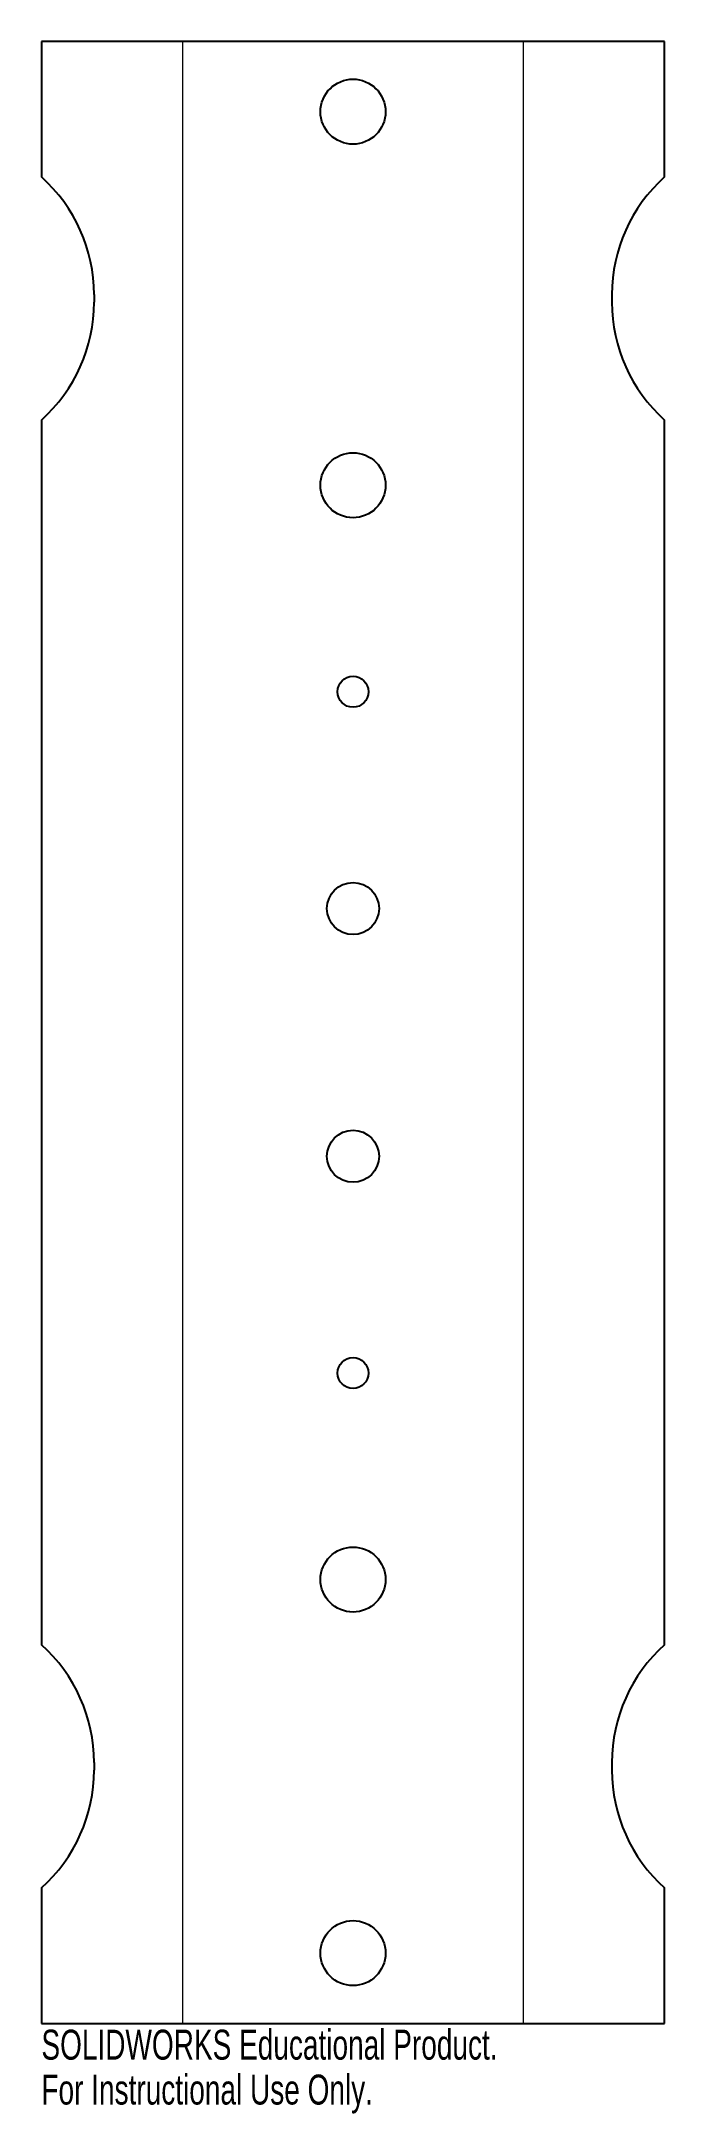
# Model space of a CAD drawing. Header units: millimetres. Extents: x -50 to 50, y -175 to 160.
import ezdxf

# ---------------------------------------------------------------- set-up
doc = ezdxf.new("R2010")
doc.units = ezdxf.units.MM
doc.styles.add('SLDTEXTSTYLE0', font='TXT', dxfattribs={"width": 0.7})

msp = doc.modelspace()

# ---------------------------------------------------------------- linework, layer by layer
at = {"color": 7, "linetype": 'Continuous', "lineweight": 25}
for p, q in [((-50.33, 160), (-50.33, 138.13)), ((50.33, 160), (-50.33, 160)), ((50.33, 138.13), (50.33, 160)), ((-41.83, 119.12), (-41.83, 117.88)), ((41.83, 119.12), (41.83, 117.88)), ((-50.33, 98.87), (-50.33, -98.87)), ((50.33, -98.87), (50.33, 98.87)), ((-41.83, -117.88), (-41.83, -119.12)), ((41.83, -117.88), (41.83, -119.12)), ((-50.33, -138.13), (-50.33, -160)), ((50.33, -160), (50.33, -138.13)), ((-50.33, -160), (50.33, -160))]:
    msp.add_line(p, q, dxfattribs=at)
at = {"color": 8, "linetype": 'Continuous', "lineweight": 0}
for p, q in [((-27.55, 160), (-27.55, -160)), ((27.55, -160), (27.55, 160))]:
    msp.add_line(p, q, dxfattribs=at)
at = {"color": 7, "linetype": 'Continuous', "lineweight": 25}
for centre, radius in [((0, 148.66), 5.25), ((0, 88.34), 5.25), ((0, 55), 2.5), ((0, 20), 4.2), ((0, -20), 4.2), ((0, -55), 2.5), ((0, -88.34), 5.25), ((0, -148.66), 5.25)]:
    msp.add_circle(centre, radius, dxfattribs=at)
for centre, start, end in [((-67.33, 119.12), 0, 48.1897), ((67.33, 119.12), 131.8103, 180), ((-67.33, 117.88), 311.8103, 0), ((67.33, 117.88), 180, 228.1897), ((-67.33, -117.88), 0, 48.1897), ((67.33, -117.88), 131.8103, 180), ((-67.33, -119.12), 311.8103, 0), ((67.33, -119.12), 180, 228.1897)]:
    msp.add_arc(centre, 25.5, start, end, dxfattribs=at)

# ---------------------------------------------------------------- texts
at = {"color": 7, "linetype": 'Continuous', "char_height": 4.8336, "attachment_point": 1, "style": 'SLDTEXTSTYLE0'}
for s, insert in [('SOLIDWORKS Educational Product.', (-50.33, -161.02)), ('For Instructional Use Only.', (-50.33, -168.27))]:
    msp.add_mtext(s, dxfattribs=dict(at, insert=insert))

doc.saveas('drawing.dxf')
